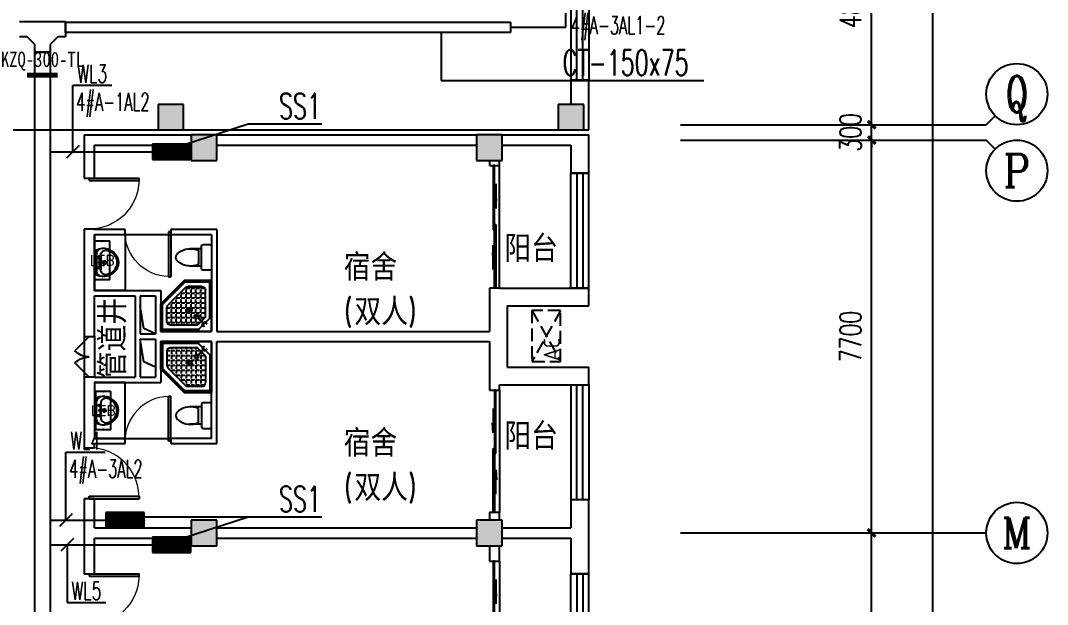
# Model space of a CAD drawing. Extents: x 1725663 to 4653551, y -550461 to 248782.
# Drawn here: x 2156300 to 2176450, y -328755 to -317312 of the extents above; entities that cross this region are included whole.
import ezdxf
from ezdxf.enums import TextEntityAlignment as Align

# ---------------------------------------------------------------- set-up
doc = ezdxf.new("R2010")
doc.units = 0
doc.header["$LTSCALE"] = 1000
doc.linetypes.add('DASH', pattern=[0.35, 0.25, -0.1])
for name, color, linetype in [('0-底图', 7, 'Continuous'), ('AXIS', 3, 'Continuous'), ('AXIS_TEXT', 7, 'Continuous'), ('CABLETRAY', 4, 'Continuous'), ('CABLETRAY_DIM', 3, 'Continuous'), ('CLAYER', 7, 'Continuous'), ('COLUMN', 255, 'Continuous'), ('DIM-照明', 3, 'Continuous'), ('DIM-箱柜', 7, 'Continuous'), ('DOOR_FIRE', 4, 'Continuous'), ('EQUIP-箱柜', 3, 'Continuous'), ('fur', 253, 'Continuous'), ('PUB_HATCH', 8, 'Continuous'), ('PUB_TEXT', 7, 'Continuous'), ('TEL_TEXT', 7, 'Continuous'), ('WALL', 2, 'Continuous'), ('WINDOW', 4, 'Continuous'), ('WIRE-照明', 6, 'Continuous'), ('抗震支吊架', 2, 'Continuous'), ('洁具', 213, 'Continuous'), ('空调外机', 211, 'Continuous')]:
    doc.layers.add(name, color=color, linetype=linetype)
doc.styles.add('_TCH_AXIS', font='COMPLEX', dxfattribs={"bigfont": 'GBCBIG'})
doc.styles.add('_TEL_DIM', font='SIMPLEX', dxfattribs={"width": 0.8, "height": 3.5, "bigfont": 'HZTXT'})
doc.styles.add('A_DIM_T3', font='SIMPLEX', dxfattribs={"width": 0.7, "bigfont": 'HZ'})
doc.styles.add('COMPLEX', font='COMPLEX')
doc.styles.add('kzcad', font='', dxfattribs={"width": 0.8})
doc.styles.get("Standard").update_dxf_attribs({"font": 'geniso.shx', "bigfont": 'hztxt.shx'})
doc.styles.get('kzcad').set_extended_font_data('SimSun')
doc.dimstyles.new('_TCH_ARCH&&150', dxfattribs={"dimtxt": 420, "dimasz": 150, "dimexe": 375, "dimexo": 450, "dimgap": 202.5, "dimtad": 1, "dimdec": 0, "dimzin": 0, "dimdsep": 46, "dimtxsty": 'A_DIM_T3', "dimblk": 'ARCHTICK', "dimcen": 0.09, "dimclrt": 7, "dimazin": 2, "dimtfac": 1, "dimtdec": 0, "dimtix": 1, "dimtmove": 2, "dimatfit": 3, "dimfxl": 150, "dimtolj": 1, "dimtzin": 0, "dimarcsym": 0})

# ---------------------------------------------------------------- blocks, each defined once
blk = doc.blocks.new('*X490')
at = {"color": 0}
for p, q in [((-250, 33), (-83, 200)), ((-250, 68), (-118, 200)), ((-250, 104), (-154, 200)), ((-250, 139), (-189, 200)), ((-250, 174), (-224, 200)), ((-247, 0), (-47, 200)), ((-212, 0), (-12, 200)), ((-177, 0), (23, 200)), ((-141, 0), (59, 200)), ((-106, 0), (94, 200)), ((-71, 0), (129, 200)), ((-35, 0), (165, 200)), ((0, 0), (200, 200)), ((35, 0), (235, 200)), ((71, 0), (250, 179)), ((106, 0), (250, 144)), ((141, 0), (250, 109)), ((177, 0), (250, 73)), ((212, 0), (250, 38)), ((247, 0), (250, 3))]:
    blk.add_line(p, q, dxfattribs=at)
blk = doc.blocks.new('$equip$00002943')
for p, q in [((-0.75, 0.6), (-0.75, 0)), ((0.75, 0.6), (-0.75, 0.6)), ((0.75, 0), (0.75, 0.6)), ((-0.75, 0), (0.75, 0))]:
    blk.add_line(p, q)
for points, const_width in [([(-0.75, 0.3), (0.75, 0.3)], 0.6), ([(-0.75, 0.6), (-0.75, 0), (0.75, 0), (0.75, 0.6), (-0.75, 0.6), (-0.75, 0)], 0.02)]:
    blk.add_lwpolyline(points, dxfattribs=dict(const_width=const_width))
for p in [(0, 0.6), (-0.75, 0.3), (0, 0), (0.75, 0.3)]:
    blk.add_point(p)
at = {"xscale": 0.00300000000061118, "yscale": 0.00300000000061118, "zscale": 0.00300000000061118}
blk.add_blockref('*X490', (0, 0), dxfattribs=at)
at = {"color": 7, "style": '_TEL_DIM', "flags": 1}
for tag in ['A', 'REMARK']:
    blk.add_attdef(tag, text='', height=0.00002, dxfattribs=at).set_placement((0, 0), align=Align.MIDDLE_CENTER)
blk = doc.blocks.new('$equip$00002908')
for p, q in [((0.75, 0.6), (-0.75, 0.6)), ((-0.75, 0.6), (-0.75, 0)), ((0.75, 0), (0.75, 0.6)), ((-0.75, 0), (0.75, 0))]:
    blk.add_line(p, q)
at = {"const_width": 0.04}
blk.add_lwpolyline([(-0.75, 0.6), (-0.75, 0), (0.75, 0), (0.75, 0.6), (-0.75, 0.6), (-0.75, 0)], dxfattribs=at)
for p in [(0, 0.6), (-0.75, 0.3), (0, 0), (0.75, 0.3)]:
    blk.add_point(p)
at = {"color": 7, "style": '_TEL_DIM'}
blk.add_attdef('$TEXT$', text='', height=0.4, dxfattribs=at).set_placement((0, 0.3), align=Align.MIDDLE_CENTER)
at = {"color": 7, "style": '_TEL_DIM', "flags": 1}
for tag in ['A', 'REMARK']:
    blk.add_attdef(tag, text='', height=0.00002, dxfattribs=at).set_placement((0, 0), align=Align.MIDDLE_CENTER)
blk = doc.blocks.new('1F平面-CAD导入_dwg_Drawing4_t3_dwg_$plan$00001613-474159-1F-927810-1F')
at = {"layer": '洁具'}
for p, q in [((-30, 250), (-170, 250)), ((-200, 170), (-430, 170)), ((-260, -140), (-260, 140)), ((-200, -170), (-200, -220)), ((-170, -250), (-30, -250))]:
    blk.add_line(p, q, dxfattribs=at)
for points in [[(-200, 220), (-200, 170), (-200, -170), (-430, -170)], [(0, -220), (0, 220)]]:
    blk.add_lwpolyline(points, dxfattribs=at)
for centre, radius, start, end in [((-170, 220), 30, 90, 180), ((-30, 220), 30, 0, 90), ((-590, 0), 110, 123.4509, 236.5491), ((-413, -227), 398, 67.4505, 126.6381), ((-413, 227), 398, 233.3619, 292.5495), ((-170, -220), 30, 180, 270), ((-30, -220), 30, 270, 0)]:
    blk.add_arc(centre, radius, start, end, dxfattribs=at)
blk = doc.blocks.new('$lvtry$00000169')
at = {"color": 0}
for p, q in [((259, -36), (259, 0)), ((259, -36), (36, -259)), ((276, -120), (120, -276)), ((144, -151), (291, -298)), ((151, -144), (298, -291)), ((259, -24), (976, -24)), ((259, -36), (964, -36)), ((270, -213), (270, -143)), ((276, -120), (808, -120)), ((366, -213), (366, -143)), ((462, -213), (462, -143)), ((558, -213), (558, -143)), ((655, -213), (655, -143)), ((751, -213), (751, -143)), ((847, -213), (847, -143)), ((880, -192), (880, -460)), ((964, -36), (976, -24)), ((964, -36), (964, -525)), ((976, -24), (976, -530)), ((36, -259), (0, -259)), ((24, -259), (24, -976)), ((36, -259), (36, -964)), ((120, -276), (120, -808)), ((120, -309), (147, -309)), ((173, -309), (173, -239)), ((173, -309), (243, -309)), ((173, -405), (173, -335)), ((183, -213), (205, -213)), ((220, -213), (243, -213)), ((270, -213), (340, -213)), ((270, -263), (270, -239)), ((270, -405), (270, -335)), ((334, -309), (340, -309)), ((366, -213), (436, -213)), ((366, -309), (366, -239)), ((366, -309), (436, -309)), ((366, -405), (366, -335)), ((462, -213), (532, -213)), ((462, -309), (462, -239)), ((462, -309), (532, -309)), ((462, -405), (462, -335)), ((558, -213), (628, -213)), ((558, -309), (558, -239)), ((558, -309), (628, -309)), ((558, -405), (558, -335)), ((655, -213), (725, -213)), ((655, -309), (655, -239)), ((655, -309), (725, -309)), ((655, -405), (655, -335)), ((751, -213), (821, -213)), ((751, -309), (751, -239)), ((751, -309), (821, -309)), ((751, -405), (751, -335)), ((847, -213), (880, -213)), ((847, -309), (847, -239)), ((847, -309), (880, -309)), ((847, -405), (847, -335)), ((120, -405), (147, -405)), ((120, -501), (147, -501)), ((120, -598), (147, -598)), ((173, -405), (243, -405)), ((173, -501), (173, -431)), ((173, -501), (243, -501)), ((173, -598), (173, -528)), ((173, -598), (243, -598)), ((270, -405), (340, -405)), ((270, -501), (270, -431)), ((270, -501), (340, -501)), ((270, -598), (270, -528)), ((270, -598), (340, -598)), ((366, -405), (379, -405)), ((366, -501), (366, -431)), ((366, -501), (436, -501)), ((366, -598), (366, -528)), ((366, -598), (436, -598)), ((462, -405), (532, -405)), ((462, -501), (462, -431)), ((462, -501), (532, -501)), ((462, -598), (462, -528)), ((462, -598), (532, -598)), ((859, -511), (511, -859)), ((964, -525), (525, -964)), ((976, -530), (530, -976)), ((558, -405), (628, -405)), ((558, -501), (558, -431)), ((558, -501), (628, -501)), ((558, -598), (558, -528)), ((558, -598), (628, -598)), ((655, -405), (725, -405)), ((655, -501), (655, -431)), ((655, -501), (725, -501)), ((655, -598), (655, -528)), ((655, -598), (725, -598)), ((751, -405), (821, -405)), ((751, -501), (751, -431)), ((751, -501), (821, -501)), ((751, -598), (751, -528)), ((751, -598), (773, -598)), ((847, -405), (880, -405)), ((847, -501), (847, -431)), ((847, -501), (867, -501)), ((964, -525), (976, -530)), ((120, -694), (147, -694)), ((120, -790), (147, -790)), ((173, -694), (173, -624)), ((173, -694), (243, -694)), ((173, -790), (173, -720)), ((173, -790), (243, -790)), ((270, -694), (270, -624)), ((270, -694), (340, -694)), ((270, -790), (270, -720)), ((270, -790), (340, -790)), ((366, -694), (366, -624)), ((366, -694), (436, -694)), ((366, -790), (366, -720)), ((366, -790), (436, -790)), ((462, -694), (462, -624)), ((462, -694), (532, -694)), ((462, -790), (462, -720)), ((462, -790), (532, -790)), ((558, -694), (558, -624)), ((558, -694), (628, -694)), ((558, -790), (558, -720)), ((558, -790), (580, -790)), ((655, -694), (655, -624)), ((655, -694), (676, -694)), ((36, -964), (24, -976)), ((24, -976), (530, -976)), ((36, -964), (525, -964)), ((173, -878), (173, -816)), ((192, -880), (460, -880)), ((270, -880), (270, -816)), ((366, -880), (366, -816)), ((462, -880), (462, -816)), ((525, -964), (530, -976))]:
    blk.add_line(p, q, dxfattribs=at)
blk.add_lwpolyline([(0, 0), (0, -1000), (540, -1000), (1000, -540), (1000, 0)], close=True)
for points in [[(0, 0), (0, -1000)], [(0, 0), (1000, 0)], [(1000, 0), (1000, -540)], [(136, -190), (148, -178), (132, -162), (121, -174)], [(190, -136), (178, -148), (162, -132), (174, -121)], [(1000, -540), (540, -1000)], [(0, -1000), (540, -1000)]]:
    blk.add_lwpolyline(points, close=True, dxfattribs=at)
for radius in [43.8, 31.1]:
    blk.add_circle((416, -428), radius, dxfattribs=at)
for centre, radius, start, end in [((808, -192), 72, 0, 90), ((296, -296), 40.6, 142.583, 128.4197), ((296, -296), 28.6, 145.828, 125.6599), ((808, -460), 72, 315, 0), ((192, -808), 72, 180, 270), ((460, -808), 72, 270, 315)]:
    blk.add_arc(centre, radius, start, end, dxfattribs=at)
for p in [(103, -156, 0), (156, -102, 0), (416, -428, 0)]:
    blk.add_point(p, dxfattribs=at)
blk = doc.blocks.new('$lvtry$00000178')
at = {"color": 0}
for p, q in [((-238, 0), (238, 0)), ((-214, -36), (-272, -91)), ((-180, -23), (180, -23)), ((-142, -105), (140, -105)), ((140, -105), (-142, -105)), ((216, -37), (268, -91))]:
    blk.add_line(p, q, dxfattribs=at)
blk.add_lwpolyline([(-104, -430, 0.224698), (110, -425, 0.348046), (269, -79), (239, 0), (-241, 0), (-271, -79, 0.356844)], format="xyb", close=True, dxfattribs=at)
for centre, radius in [((-100, -65), 16.3), ((1, -172), 31.6), ((100, -65), 16.3)]:
    blk.add_circle(centre, radius, dxfattribs=at)
at = {"color": 0, "lineweight": 13}
blk.add_circle((1, -172), 23, dxfattribs=at)
at = {"color": 0}
for centre, radius, start, end in [((-142, -205), 100, 90, 190.5602), ((-180, -73), 50, 90, 133.181), ((140, -205), 100, 349.4398, 90), ((180, -73), 50, 44.5607, 90), ((-1, -179), 243, 190.5602, 349.4398)]:
    blk.add_arc(centre, radius, start, end, dxfattribs=at)
for p in [(0, -65), (1, -172)]:
    blk.add_point(p, dxfattribs=at)
blk = doc.blocks.new('A$C70365C93')
at = {"layer": '洁具'}
blk.add_lwpolyline([(-1900, 2300), (-1900, 1700), (-800, 1700), (-800, 2300)], close=True, dxfattribs=at)
blk.add_blockref('$lvtry$00000178', (-1350, 2280), dxfattribs=at)
at = {"layer": '洁具', "rotation": 180}
blk.add_blockref('$lvtry$00000169', (0, 0), dxfattribs=at)
at = {"layer": '洁具', "extrusion": (0, 0, -1), "xscale": -1, "zscale": -1, "rotation": 90}
blk.add_blockref('1F平面-CAD导入_dwg_Drawing4_t3_dwg_$plan$00001613-474159-1F-927810-1F', (1450, 0), dxfattribs=at)
blk = doc.blocks.new('A$Cf5a72a1b')
at = {"layer": '空调外机', "linetype": 'DASH'}
for p, q in [((1000, 563), (0, 0)), ((1000, 0), (0, 563))]:
    blk.add_line(p, q, dxfattribs=at)
blk.add_lwpolyline([(1000, 563), (0, 563), (0, 0), (1000, 0)], close=True, dxfattribs=at)
at = {"layer": 'PUB_TEXT'}
blk.add_text('AC', height=315, dxfattribs=at).set_placement((5, 18))
blk = doc.blocks.new('_ArchTick')
at = {"color": 0, "linetype": 'ByBlock', "const_width": 0.4}
blk.add_lwpolyline([(-0.5, -0.5), (0.5, 0.5)], dxfattribs=at)
blk = doc.blocks.new('*D755')
at = {"layer": 'AXIS', "color": 0, "lineweight": -2, "transparency": 16777216}
for p, q in [((1606457, -226421), (1611332, -226421)), ((1610957, -306021), (1610957, -226421)), ((1606457, -306021), (1611332, -306021))]:
    blk.add_line(p, q, dxfattribs=at)
at = {"layer": 'Defpoints', "color": 0, "transparency": 16777216}
for p in [(1606007, -226421), (1610957, -226421), (1606007, -306021)]:
    blk.add_point(p, dxfattribs=at)
at = {"layer": 'AXIS', "color": 0, "lineweight": -2, "transparency": 16777216, "xscale": 150, "yscale": 150, "zscale": 150}
for p, rotation in [((1610957, -226421), 90), ((1610957, -306021), 270)]:
    blk.add_blockref('_ArchTick', p, dxfattribs=dict(at, rotation=rotation))
at = {"layer": 'AXIS', "color": 7, "transparency": 16777216, "insert": (1610544, -266221), "char_height": 420, "attachment_point": 5, "rotation": 90, "style": 'A_DIM_T3'}
blk.add_mtext('\\A1;79600', dxfattribs=at)
blk = doc.blocks.new('*D765')
at = {"layer": 'AXIS', "color": 0, "lineweight": -2, "transparency": 16777216}
for p, q in [((1606457, -246221), (1610132, -246221)), ((1609757, -254221), (1609757, -246221)), ((1606457, -254221), (1610132, -254221))]:
    blk.add_line(p, q, dxfattribs=at)
at = {"layer": 'Defpoints', "color": 0, "transparency": 16777216}
for p in [(1606007, -246221), (1609757, -246221), (1606007, -254221)]:
    blk.add_point(p, dxfattribs=at)
at = {"layer": 'AXIS', "color": 0, "lineweight": -2, "transparency": 16777216, "xscale": 150, "yscale": 150, "zscale": 150}
for p, rotation in [((1609757, -246221), 90), ((1609757, -254221), 270)]:
    blk.add_blockref('_ArchTick', p, dxfattribs=dict(at, rotation=rotation))
at = {"layer": 'AXIS', "color": 7, "transparency": 16777216, "insert": (1609344, -250221), "char_height": 420, "attachment_point": 5, "rotation": 90, "style": 'A_DIM_T3'}
blk.add_mtext('\\A1;8000', dxfattribs=at)
blk = doc.blocks.new('*D766')
at = {"layer": 'AXIS', "color": 0, "lineweight": -2, "transparency": 16777216}
for p, q in [((1606457, -238521), (1610132, -238521)), ((1609757, -246221), (1609757, -238521)), ((1606457, -246221), (1610132, -246221))]:
    blk.add_line(p, q, dxfattribs=at)
at = {"layer": 'Defpoints', "color": 0, "transparency": 16777216}
for p in [(1606007, -238521), (1609757, -238521), (1606007, -246221)]:
    blk.add_point(p, dxfattribs=at)
at = {"layer": 'AXIS', "color": 0, "lineweight": -2, "transparency": 16777216, "xscale": 150, "yscale": 150, "zscale": 150}
for p, rotation in [((1609757, -238521), 90), ((1609757, -246221), 270)]:
    blk.add_blockref('_ArchTick', p, dxfattribs=dict(at, rotation=rotation))
at = {"layer": 'AXIS', "color": 7, "transparency": 16777216, "insert": (1609344, -242371), "char_height": 420, "attachment_point": 5, "rotation": 90, "style": 'A_DIM_T3'}
blk.add_mtext('\\A1;7700', dxfattribs=at)
blk = doc.blocks.new('*D767')
at = {"layer": 'AXIS', "color": 0, "lineweight": -2, "transparency": 16777216}
for p, q in [((1609757, -238221), (1609757, -238071)), ((1606457, -238221), (1610132, -238221)), ((1609757, -238521), (1609757, -238221)), ((1606457, -238521), (1610132, -238521)), ((1609757, -238521), (1609757, -238671))]:
    blk.add_line(p, q, dxfattribs=at)
at = {"layer": 'Defpoints', "color": 0, "transparency": 16777216}
for p in [(1606007, -238221), (1609757, -238221), (1606007, -238521)]:
    blk.add_point(p, dxfattribs=at)
at = {"layer": 'AXIS', "color": 0, "lineweight": -2, "transparency": 16777216, "xscale": 150, "yscale": 150, "zscale": 150}
for p, rotation in [((1609757, -238221), 270), ((1609757, -238521), 90)]:
    blk.add_blockref('_ArchTick', p, dxfattribs=dict(at, rotation=rotation))
at = {"layer": 'AXIS', "color": 7, "transparency": 16777216, "insert": (1609344, -238371), "char_height": 420, "attachment_point": 5, "rotation": 90, "style": 'A_DIM_T3'}
blk.add_mtext('\\A1;300', dxfattribs=at)
blk = doc.blocks.new('*D768')
at = {"layer": 'AXIS', "color": 0, "lineweight": -2, "transparency": 16777216}
for p, q in [((1606457, -233421), (1610132, -233421)), ((1609757, -238221), (1609757, -233421)), ((1606457, -238221), (1610132, -238221))]:
    blk.add_line(p, q, dxfattribs=at)
at = {"layer": 'Defpoints', "color": 0, "transparency": 16777216}
for p in [(1606007, -233421), (1609757, -233421), (1606007, -238221)]:
    blk.add_point(p, dxfattribs=at)
at = {"layer": 'AXIS', "color": 0, "lineweight": -2, "transparency": 16777216, "xscale": 150, "yscale": 150, "zscale": 150}
for p, rotation in [((1609757, -233421), 90), ((1609757, -238221), 270)]:
    blk.add_blockref('_ArchTick', p, dxfattribs=dict(at, rotation=rotation))
at = {"layer": 'AXIS', "color": 7, "transparency": 16777216, "insert": (1609344, -235821), "char_height": 420, "attachment_point": 5, "rotation": 90, "style": 'A_DIM_T3'}
blk.add_mtext('\\A1;4800', dxfattribs=at)
blk = doc.blocks.new('_AXISO')
blk.add_circle((0, 0), 0.5)
at = {"layer": 'AXIS_TEXT', "style": 'COMPLEX', "width": 1.041667}
blk.add_attdef('A', text='', height=0.56, dxfattribs=at).set_placement((-0.25, -0.28), (0.25, -0.28), align=Align.FIT)
blk = doc.blocks.new('$DorLib2D$00000131')
at = {"color": 0, "linetype": 'Continuous'}
for p, q in [((0.15, 0.125), (0.2319, 0.1973)), ((0.2319, 0.1973), (0.2319, 0.125)), ((-0.5, 0.125), (-0.5, 0)), ((0.0192, 0.125), (-0.5, 0.125)), ((0.0192, 0), (0.0192, 0.125)), ((0.35, 0.125), (0.15, 0.125)), ((-0.5, 0), (0.0192, 0)), ((-0.024, 0), (0.5, 0)), ((-0.024, -0.125), (-0.024, 0)), ((0.5, 0), (0.5, -0.125)), ((-0.35, -0.125), (-0.15, -0.125)), ((-0.2319, -0.1973), (-0.2319, -0.125)), ((-0.15, -0.125), (-0.2319, -0.1973)), ((0.5, -0.125), (-0.024, -0.125))]:
    blk.add_line(p, q, dxfattribs=at)
blk = doc.blocks.new('$WINLIB2D$00000001')
at = {"color": 0}
for points in [[(-0.5, 0.5), (-0.5, -0.5)], [(-0.5, 0.5), (0.5, 0.5)], [(0.5, -0.5), (0.5, 0.5)], [(0.5, 0.1667), (-0.5, 0.1667)], [(0.5, -0.1667), (-0.5, -0.1667)], [(-0.5, -0.5), (0.5, -0.5)]]:
    blk.add_lwpolyline(points, dxfattribs=at)
blk = doc.blocks.new('$DorLib2D$00000116')
at = {"color": 0}
for p, q in [((-0.5, 0), (-0.146, 0.354)), ((0.5, 0), (0.146, 0.354))]:
    blk.add_line(p, q, dxfattribs=at)
for centre, start, end in [((-0.5, 0), 0, 45), ((0.5, 0), 135, 180)]:
    blk.add_arc(centre, 0.5, start, end, dxfattribs=at)
blk = doc.blocks.new('$DorLib2D$00000001')
for p, q in [((0.45, 0.975), (0.5, 0.975)), ((0.45, 0), (0.45, 0.975)), ((0.5, 0), (0.5, 0.975)), ((0.5, 0), (0.45, 0))]:
    blk.add_line(p, q)
at = {"lineweight": 13}
blk.add_arc((0.475, 0), 0.975, 91.4693, 180, dxfattribs=at)
blk = doc.blocks.new('ugjhk')
at = {"layer": 'PUB_HATCH'}
for points in [[(1595757, -237820.8), (1595757, -238320.8), (1596257, -238320.8), (1596257, -237820.8)], [(1603607, -237820.8), (1603607, -238320.8), (1604107, -238320.8), (1604107, -237820.8)], [(1596407, -238420.8), (1596407, -238920.8), (1596907, -238920.8), (1596907, -238420.8)], [(1602007, -238420.8), (1602007, -238920.8), (1602507, -238920.8), (1602507, -238420.8)], [(1596407, -245970.8), (1596407, -246470.8), (1596907, -246470.8), (1596907, -245970.8)], [(1602007, -245970.8), (1602007, -246470.8), (1602507, -246470.8), (1602507, -245970.8)]]:
    blk.add_hatch(color=256, dxfattribs=at).paths.add_polyline_path(points)
for points in [[(1595707, -242320.8), (1595476.7, -242217.2), (1595407, -241770.8)], [(1595707, -242970.8), (1595476.7, -242867.2), (1595407, -242420.8)]]:
    blk.add_lwpolyline(points)
at = {"layer": 'AXIS'}
for p, q in [((1612182.7, -238045.1), (1612007, -238220.8)), ((1606007, -238220.8), (1612007, -238220.8)), ((1606007, -238520.8), (1612007, -238520.8)), ((1612182.7, -238696.5), (1612007, -238520.8)), ((1606007, -246220.8), (1612007, -246220.8))]:
    blk.add_line(p, q, dxfattribs=at)
at = {"layer": 'COLUMN'}
for p, q in [((1595757, -237820.8), (1595757, -238320.8)), ((1596257, -237820.8), (1595757, -237820.8)), ((1596257, -238320.8), (1596257, -237820.8)), ((1603607, -237820.8), (1603607, -238320.8)), ((1604107, -237820.8), (1603607, -237820.8)), ((1604107, -238320.8), (1604107, -237820.8)), ((1595757, -238320.8), (1596257, -238320.8)), ((1603607, -238320.8), (1604107, -238320.8)), ((1596407, -238420.8), (1596407, -238920.8)), ((1596907, -238420.8), (1596407, -238420.8)), ((1596907, -238920.8), (1596907, -238420.8)), ((1602007, -238420.8), (1602007, -238920.8)), ((1602507, -238420.8), (1602007, -238420.8)), ((1602507, -238920.8), (1602507, -238420.8)), ((1596407, -238920.8), (1596907, -238920.8)), ((1602007, -238920.8), (1602507, -238920.8)), ((1596407, -245970.8), (1596407, -246470.8)), ((1596907, -245970.8), (1596407, -245970.8)), ((1596907, -246470.8), (1596907, -245970.8)), ((1602007, -245970.8), (1602007, -246470.8)), ((1602507, -245970.8), (1602007, -245970.8)), ((1602507, -246470.8), (1602507, -245970.8)), ((1596407, -246470.8), (1596907, -246470.8)), ((1602007, -246470.8), (1602507, -246470.8))]:
    blk.add_line(p, q, dxfattribs=at)
at = {"layer": 'DOOR_FIRE'}
for p, q in [((1594307, -242370.8), (1594307, -243170.8)), ((1594507, -242370.8), (1594507, -243170.8))]:
    blk.add_line(p, q, dxfattribs=at)
at = {"layer": 'fur'}
blk.add_line((1592207, -238320.8), (1603607, -238320.8), dxfattribs=at)
at = {"layer": 'WALL'}
for p, q in [((1604207, -237345.8), (1603857, -237345.8)), ((1603857, -237345.8), (1603857, -237820.8)), ((1604207, -238320.8), (1604207, -237345.8)), ((1604107, -238320.8), (1604207, -238320.8)), ((1594307, -238420.8), (1594307, -239266.5)), ((1594307, -238420.8), (1596407, -238420.8)), ((1596907, -238420.8), (1602007, -238420.8)), ((1602507, -238420.8), (1604207, -238420.8)), ((1604207, -239170.8), (1604207, -238420.8)), ((1594507, -239266.5), (1594507, -238620.8)), ((1594507, -238620.8), (1596407, -238620.8)), ((1596907, -238620.8), (1602007, -238620.8)), ((1602507, -238620.8), (1603857, -238620.8)), ((1603857, -238620.8), (1603857, -239170.8)), ((1602257, -238920.8), (1602257, -239020.8)), ((1602457, -239020.8), (1602457, -238920.8)), ((1602257, -239020.8), (1602457, -239020.8)), ((1603857, -239170.8), (1604207, -239170.8)), ((1594307, -239266.5), (1594507, -239266.5)), ((1594507, -240266.5), (1594307, -240266.5)), ((1594307, -240266.5), (1594307, -240270.8)), ((1594307, -240270.8), (1594307, -241470.8)), ((1594507, -240270.8), (1594507, -240266.5)), ((1595107, -240270.8), (1594507, -240270.8)), ((1594507, -240370.8), (1594507, -241470.8)), ((1594507, -240370.8), (1595107, -240370.8)), ((1595107, -240370.8), (1595107, -240270.8)), ((1596907, -240270.8), (1596007, -240270.8)), ((1596007, -240270.8), (1596007, -240370.8)), ((1596007, -240370.8), (1596807, -240370.8)), ((1596807, -240370.8), (1596807, -242270.8)), ((1596907, -240270.8), (1596907, -242270.8)), ((1594307, -241470.8), (1594307, -242370.8)), ((1594507, -241470.8), (1595307, -241470.8)), ((1594507, -242370.8), (1594507, -241570.8)), ((1594507, -241570.8), (1595307, -241570.8)), ((1595307, -241470.8), (1595807, -241470.8)), ((1595307, -241570.8), (1595307, -242370.8)), ((1595407, -241570.8), (1595707, -241570.8)), ((1595407, -241570.8), (1595407, -242320.8)), ((1595707, -241570.8), (1595707, -242320.8)), ((1595807, -241470.8), (1595807, -242270.8)), ((1602457, -241420.8), (1602257, -241420.8)), ((1602257, -241420.8), (1602257, -241670.8)), ((1602457, -241420.8), (1603857, -241420.8)), ((1604207, -241420.8), (1603857, -241420.8)), ((1604207, -241770.8), (1604207, -241420.8)), ((1602257, -241670.8), (1602257, -242270.8)), ((1602607, -241770.8), (1604207, -241770.8)), ((1602607, -241770.8), (1602607, -242370.8)), ((1594307, -242370.8), (1594507, -242370.8)), ((1595307, -242370.8), (1595307, -243170.8)), ((1595407, -242320.8), (1595707, -242320.8)), ((1595807, -242270.8), (1596807, -242270.8)), ((1596907, -242270.8), (1602257, -242270.8)), ((1602607, -242370.8), (1602607, -242970.8)), ((1595407, -242420.8), (1595407, -243170.8)), ((1595407, -242420.8), (1595707, -242420.8)), ((1595707, -242420.8), (1595707, -243170.8)), ((1595807, -242470.8), (1595807, -243270.8)), ((1595807, -242470.8), (1596807, -242470.8)), ((1596807, -244370.8), (1596807, -242470.8)), ((1596907, -244470.8), (1596907, -242470.8)), ((1596907, -242470.8), (1602257, -242470.8)), ((1602257, -242470.8), (1602257, -243070.8)), ((1602607, -242970.8), (1604207, -242970.8)), ((1604207, -243320.8), (1604207, -242970.8)), ((1594507, -243170.8), (1594307, -243170.8)), ((1594307, -243170.8), (1594307, -243270.8)), ((1594507, -243170.8), (1595307, -243170.8)), ((1595407, -243170.8), (1595707, -243170.8)), ((1602257, -243070.8), (1602257, -243420.8)), ((1594307, -243270.8), (1594307, -244470.8)), ((1594507, -243270.8), (1594507, -244370.8)), ((1594507, -243270.8), (1595307, -243270.8)), ((1595307, -243270.8), (1595807, -243270.8)), ((1602457, -243420.8), (1602457, -243320.8)), ((1602457, -243320.8), (1603857, -243320.8)), ((1603857, -243320.8), (1604207, -243320.8)), ((1602257, -243420.8), (1602457, -243420.8)), ((1595107, -244370.8), (1594507, -244370.8)), ((1595107, -244470.8), (1595107, -244370.8)), ((1596807, -244370.8), (1596007, -244370.8)), ((1596007, -244370.8), (1596007, -244470.8)), ((1594307, -244470.8), (1594307, -244550.4)), ((1594307, -244550.4), (1594507, -244550.4)), ((1594507, -244470.8), (1595107, -244470.8)), ((1594507, -244550.4), (1594507, -244470.8)), ((1596007, -244470.8), (1596907, -244470.8)), ((1594507, -245550.4), (1594307, -245550.4)), ((1594307, -245550.4), (1594307, -246220.8)), ((1594507, -246120.8), (1594507, -245550.4)), ((1604207, -245570.8), (1603857, -245570.8)), ((1603857, -245570.8), (1603857, -246120.8)), ((1604207, -246220.8), (1604207, -245570.8)), ((1602457, -245820.8), (1602257, -245820.8)), ((1602257, -245820.8), (1602257, -245970.8)), ((1602457, -245970.8), (1602457, -245820.8)), ((1594307, -246220.8), (1594307, -247020.8)), ((1594507, -246120.8), (1596407, -246120.8)), ((1596907, -246120.8), (1602007, -246120.8)), ((1602507, -246120.8), (1603857, -246120.8)), ((1604207, -247020.8), (1604207, -246220.8)), ((1594507, -247020.8), (1594507, -246320.8)), ((1594507, -246320.8), (1596407, -246320.8)), ((1596907, -246320.8), (1602007, -246320.8)), ((1602507, -246320.8), (1603857, -246320.8)), ((1603857, -246320.8), (1603857, -247020.8)), ((1602257, -246470.8), (1602257, -246770.8)), ((1602457, -246770.8), (1602457, -246470.8)), ((1602257, -246770.8), (1602457, -246770.8)), ((1594307, -247020.8), (1594507, -247020.8)), ((1603857, -247020.8), (1604207, -247020.8))]:
    blk.add_line(p, q, dxfattribs=at)
at = {"layer": 'WINDOW'}
for p, q in [((1602457, -241420.8), (1602457, -239020.8)), ((1595107, -240370.8), (1596007, -240370.8)), ((1602457, -243420.8), (1602457, -245820.8)), ((1595107, -244370.8), (1596007, -244370.8)), ((1602457, -246770.8), (1602457, -249170.8))]:
    blk.add_line(p, q, dxfattribs=at)
at = {"xscale": -1, "rotation": 89.99999999992463}
blk.add_blockref('A$C70365C93', (1596807, -242270.8), dxfattribs=at)
for name, p, rotation in [('A$Cf5a72a1b', (1603655.1, -242862), 90), ('A$C70365C93', (1596807, -242470.8), 89.99999999999997)]:
    blk.add_blockref(name, p, dxfattribs=dict(rotation=rotation))
at = {"layer": 'AXIS'}
ref = blk.add_blockref('_AXISO', (1612607, -237620.8), dxfattribs=dict(at, xscale=1200, yscale=1200, zscale=1200))
ref.add_attrib('A', 'Q', dxfattribs={"layer": 'AXIS_TEXT', "height": 715.4, "style": '_TCH_AXIS', "width": 0.807692}).set_placement((1612386.9, -237978.5), (1612827.1, -237978.5), align=Align.FIT)
ref = blk.add_blockref('_AXISO', (1612607, -239120.8), dxfattribs=dict(at, xscale=1200, yscale=1200, zscale=1200))
ref.add_attrib('A', 'P', dxfattribs={"layer": 'AXIS_TEXT', "height": 652.9, "style": '_TCH_AXIS'}).set_placement((1612342.7, -239447.2), (1612871.3, -239447.2), align=Align.FIT)
ref = blk.add_blockref('_AXISO', (1612607, -246220.8), dxfattribs=dict(at, xscale=1200, yscale=1200, zscale=1200))
ref.add_attrib('A', 'M', dxfattribs={"layer": 'AXIS_TEXT', "height": 594, "style": '_TCH_AXIS'}).set_placement((1612310, -246517.8), (1612904, -246517.8), align=Align.FIT)
at = {"layer": 'DOOR_FIRE', "xscale": 800, "yscale": -800, "zscale": 200, "rotation": 269.9999999999926}
blk.add_blockref('$DorLib2D$00000116', (1594407, -242770.8), dxfattribs=at)
at = {"layer": 'WINDOW'}
for name, p, xscale, yscale, zscale, rotation in [('$WINLIB2D$00000001', (1604032, -236645.8), -1400, -350, -1400, 90.00000000000529), ('$DorLib2D$00000131', (1602357, -240220.8), 2400, -200, 2400, 90), ('$WINLIB2D$00000001', (1604032, -240295.8), 2249.999999993481, 350, 2249.999999993481, 90), ('$DorLib2D$00000001', (1594407, -239766.5), -1000, 1000, -1000, 269.9999999999923), ('$WINLIB2D$00000001', (1604032, -244445.8), -2249.999999993481, 350, -2249.999999993481, 90), ('$DorLib2D$00000131', (1602357, -244620.8), 2400, 200, 2400, 270), ('$DorLib2D$00000001', (1594407, -245050.4), 1000, 1000, 1000, 269.9999999999923), ('$DorLib2D$00000131', (1602357, -247970.8), -2400, 200, -2400, 270), ('$DorLib2D$00000001', (1594407, -247520.8), -1000, 1000, -1000, 270.000000000007), ('$WINLIB2D$00000001', (1604032, -248145.8), 2249.999999993481, 350, 2249.999999993481, 90)]:
    blk.add_blockref(name, p, dxfattribs=dict(at, xscale=xscale, yscale=yscale, zscale=zscale, rotation=rotation))
at = {"layer": 'WINDOW', "xscale": 900, "zscale": 900}
for p, yscale in [((1595557, -240320.8), -900), ((1595557, -244420.8), 900)]:
    blk.add_blockref('$DorLib2D$00000001', p, dxfattribs=dict(at, yscale=yscale))
at = {"layer": 'CLAYER'}
blk.add_text('管道井', height=525, rotation=90, dxfattribs=at).set_placement((1595132.2, -243188.6))
at = {"layer": 'PUB_TEXT'}
for s, p in [('阳台', (1602551.7, -240913)), ('宿舍', (1599399.2, -241278.7)), ('(', (1599399.2, -242150.9)), ('双人', (1599609.2, -242150.9)), (')', (1600659.2, -242150.9)), ('阳台', (1602551.7, -244588.5)), ('宿舍', (1599399.2, -244724.2)), ('(', (1599399.2, -245596.3)), ('双人', (1599609.2, -245596.3)), (')', (1600659.2, -245596.3))]:
    blk.add_text(s, height=525, dxfattribs=at).set_placement(p)
at = {"layer": 'AXIS'}
for p1, p2, distance, picture, middle in [((1606007, -306020.8), (1606007, -226420.8), -4950, '*D755', (1610544.5, -266220.8)), ((1606007, -238220.8), (1606007, -233420.8), -3750, '*D768', (1609344.5, -235820.8)), ((1606007, -238520.8), (1606007, -238220.8), -3750, '*D767', (1609344.5, -238370.8)), ((1606007, -246220.8), (1606007, -238520.8), -3750, '*D766', (1609344.5, -242370.8)), ((1606007, -254220.8), (1606007, -246220.8), -3750, '*D765', (1609344.5, -250220.8))]:
    dim = blk.add_aligned_dim(p1=p1, p2=p2, distance=distance, dimstyle='_TCH_ARCH&&150', dxfattribs=at)
    dim.commit()
    dim.dimension.update_dxf_attribs({"geometry": picture, "text_midpoint": middle})

msp = doc.modelspace()

# ---------------------------------------------------------------- linework, layer by layer
at = {"layer": 'CABLETRAY'}
for p, q in [((2156280, -317331), (2157180, -317331)), ((2156280, -317331), (2157180, -317331)), ((2157180, -317331), (2157180, -317631)), ((2157180, -317331), (2157180, -317631)), ((2157180, -317543), (2157180, -317343)), ((2157180, -317343), (2165913, -317343)), ((2157180, -317543), (2157180, -317343)), ((2157180, -317343), (2165913, -317343)), ((2165913, -317343), (2165913, -317543)), ((2165913, -317343), (2165913, -317543)), ((2165913, -317543), (2157180, -317543)), ((2165913, -317543), (2157180, -317543)), ((2156430, -317631), (2156280, -317631)), ((2156430, -317631), (2156280, -317631)), ((2156580, -317781), (2156430, -317631)), ((2156580, -317781), (2156430, -317631)), ((2157030, -317631), (2156880, -317781)), ((2157030, -317631), (2156880, -317781)), ((2157180, -317631), (2157030, -317631)), ((2157180, -317631), (2157030, -317631)), ((2156580, -317931), (2156580, -317781)), ((2156580, -317931), (2156580, -317781)), ((2156880, -317931), (2156580, -317931)), ((2156580, -376489), (2156580, -317931)), ((2156580, -317931), (2156880, -317931)), ((2156880, -317931), (2156580, -317931)), ((2156580, -376489), (2156580, -317931)), ((2156580, -317931), (2156880, -317931)), ((2156880, -317781), (2156880, -317931)), ((2156880, -317781), (2156880, -317931)), ((2156880, -317931), (2156880, -376489)), ((2156880, -317931), (2156880, -376489))]:
    msp.add_line(p, q, dxfattribs=at)
at = {"layer": 'CABLETRAY_DIM'}
for p, q in [((2164551, -317543), (2164551, -318486)), ((2164551, -317543), (2164551, -318486)), ((2164551, -318486), (2169710, -318486)), ((2164551, -318486), (2169710, -318486))]:
    msp.add_line(p, q, dxfattribs=at)
at = {"layer": 'DIM-照明'}
for p, q in [((2157451, -319763), (2157204, -320011)), ((2157451, -319763), (2157204, -320011)), ((2157315, -326980), (2157067, -327228)), ((2157315, -326980), (2157067, -327228)), ((2157338, -327463), (2157090, -327711)), ((2157338, -327463), (2157090, -327711))]:
    msp.add_line(p, q, dxfattribs=at)
for points in [[(2157328, -319887), (2157328, -318579)], [(2157328, -318579), (2158089, -318579)], [(2157328, -319887), (2157328, -318579)], [(2157328, -318579), (2158089, -318579)], [(2157191, -327104), (2157191, -325771)], [(2157191, -325771), (2157963, -325771)], [(2157191, -327104), (2157191, -325771)], [(2157191, -325771), (2157963, -325771)], [(2157214, -327587), (2157214, -328714)], [(2157214, -327587), (2157214, -328714)], [(2157214, -328714), (2157976, -328714)], [(2157214, -328714), (2157976, -328714)]]:
    msp.add_lwpolyline(points, dxfattribs=at)
at = {"layer": 'DIM-箱柜'}
for p, q in [((2159475, -319754), (2160765, -319338)), ((2159475, -319754), (2160765, -319338)), ((2159475, -319754), (2160765, -319338)), ((2159475, -319754), (2160765, -319338)), ((2160765, -319338), (2162209, -319338)), ((2160765, -319338), (2162209, -319338)), ((2158725, -327038), (2160765, -327038)), ((2158725, -327038), (2160765, -327038)), ((2159475, -327454), (2160765, -327038)), ((2159475, -327454), (2160765, -327038)), ((2160765, -327038), (2162209, -327038)), ((2160765, -327038), (2162209, -327038))]:
    msp.add_line(p, q, dxfattribs=at)
at = {"layer": 'WIRE-照明'}
for p, q in [((2167000, -317443), (2167000, -316629)), ((2165913, -317443), (2167000, -317443)), ((2156880, -319887), (2158892, -319887)), ((2156880, -327104), (2157975, -327104)), ((2156880, -327587), (2158892, -327587))]:
    msp.add_line(p, q, dxfattribs=at)
at = {"layer": '抗震支吊架', "color": 2, "const_width": 100}
msp.add_lwpolyline([(2156430, -318381), (2157030, -318381)], dxfattribs=at)

# ---------------------------------------------------------------- block references
at = {"layer": '0-底图'}
msp.add_blockref('ugjhk', (563243, -81133), dxfattribs=at)
at = {"layer": 'EQUIP-箱柜', "xscale": 500, "yscale": 500, "zscale": 500, "rotation": 180}
for p in [(2159267, -319737), (2159267, -327437)]:
    msp.add_blockref('$equip$00002943', p, dxfattribs=at)
at = {"layer": 'EQUIP-箱柜'}
ref = msp.add_blockref('$equip$00002908', (2157750, -322013), dxfattribs=dict(at, xscale=500, yscale=500, zscale=500, rotation=270))
ref.add_attrib('$TEXT$', 'LEB', dxfattribs={"layer": '0', "color": 7, "height": 200, "style": '_TEL_DIM'}).set_placement((2157900, -322013), align=Align.MIDDLE_CENTER)
ref = msp.add_blockref('$equip$00002908', (2157770, -324954), dxfattribs=dict(at, xscale=500, yscale=500, zscale=500, rotation=270))
ref.add_attrib('$TEXT$', 'LEB', dxfattribs={"layer": '0', "color": 7, "height": 200, "style": '_TEL_DIM'}).set_placement((2157920, -324954), align=Align.MIDDLE_CENTER)
at = {"layer": 'EQUIP-箱柜', "xscale": 500, "yscale": 500, "zscale": 500}
msp.add_blockref('$equip$00002943', (2158350, -327254), dxfattribs=at)

# ---------------------------------------------------------------- texts
at = {"layer": 'CABLETRAY_DIM', "color": 7, "style": '_TEL_DIM', "width": 0.64}
msp.add_text('CT-150x75', height=500, dxfattribs=at).set_placement((2166939, -318386))
msp.add_text('CT-150x75', height=500, dxfattribs=at).set_placement((2166939, -318386))
at = {"layer": 'DIM-照明', "color": 7, "style": '_TEL_DIM', "width": 0.64}
for s, p in [('WL3', (2157415, -318529)), ('WL3', (2157415, -318529)), ('WL4', (2157278, -325721)), ('WL4', (2157278, -325721)), ('WL5', (2157302, -328664)), ('WL5', (2157302, -328664))]:
    msp.add_text(s, height=350, dxfattribs=at).set_placement(p)
at = {"layer": 'DIM-箱柜', "color": 7, "style": '_TEL_DIM', "width": 0.64}
for p in [(2161373, -319238), (2161373, -319238), (2161373, -326938), (2161373, -326938)]:
    msp.add_text('SS1', height=500, dxfattribs=at).set_placement(p)
at = {"layer": 'TEL_TEXT', "style": '_TEL_DIM', "width": 0.6}
for s, p in [('4#A-3AL1-2', (2167100, -317579)), ('4#A-1AL2', (2157392, -319079)), ('4#A-3AL2', (2157255, -326271))]:
    msp.add_text(s, height=350, dxfattribs=at).set_placement(p)
at = {"layer": '抗震支吊架', "color": 2, "style": 'kzcad', "width": 0.8}
msp.add_text('KZQ-300-TL', height=300, rotation=359.8854, dxfattribs=at).set_placement((2156730, -318221), align=Align.CENTER)

doc.saveas('drawing.dxf')
